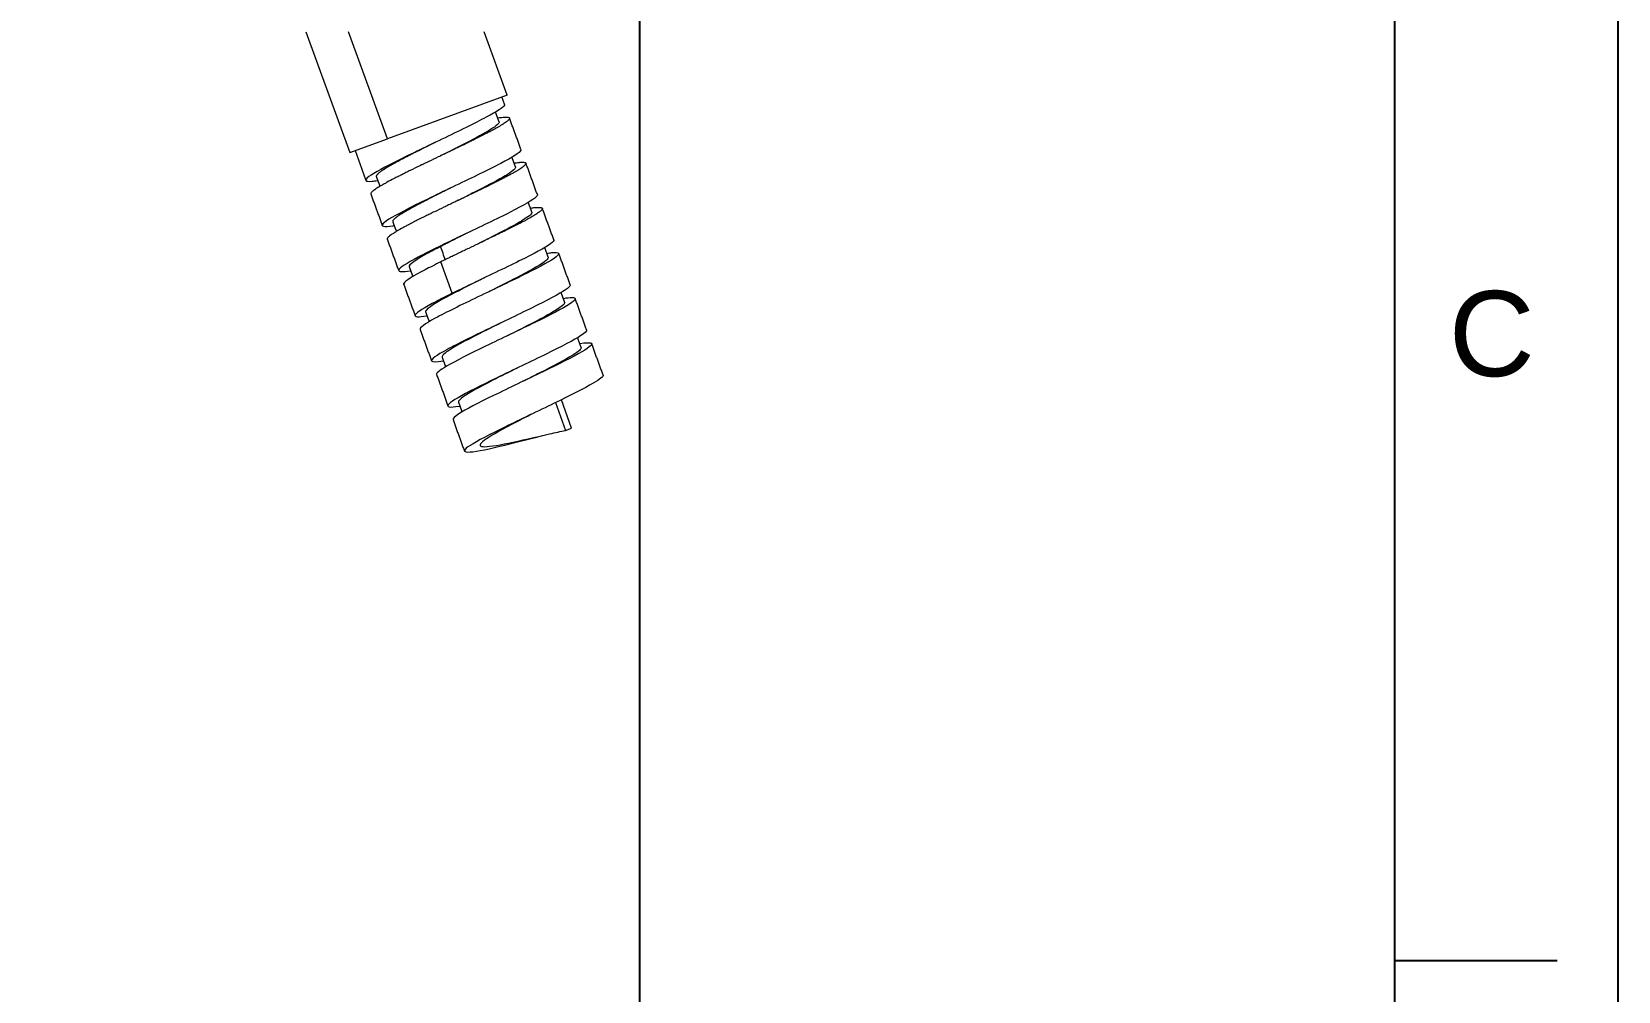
# Model space of a CAD drawing. Header units: millimetres. Extents: x 24023 to 24864, y 1163 to 1757.
# Drawn here: x 24721.7 to 24863.8, y 1401.9 to 1487.8 of the extents above; entities that cross this region are included whole.
import ezdxf

# ---------------------------------------------------------------- set-up
doc = ezdxf.new("R2010")
doc.units = ezdxf.units.MM
doc.layers.add('FORM', color=7, linetype='Continuous')
doc.layers.add('벽', color=2, linetype='Continuous')
doc.styles.get("Standard").update_dxf_attribs({"font": 'arial.ttf'})
doc.dimstyles.new('ISO-25', dxfattribs={"dimtxt": 7, "dimasz": 5, "dimexe": 1.252, "dimexo": 0.625, "dimgap": 1, "dimtad": 1, "dimtih": 1, "dimtoh": 1, "dimdec": 1, "dimdsep": 46, "dimtxsty": 'Standard', "dimcen": 0, "dimclrd": 3, "dimclre": 3, "dimclrt": 4, "dimadec": 0, "dimazin": 0, "dimtfac": 1, "dimtdec": 1, "dimtmove": 0, "dimatfit": 3, "dimfxl": 1, "dimarcsym": 0})

# ---------------------------------------------------------------- blocks, each defined once
blk = doc.blocks.new('*D50')
at = {"color": 3, "lineweight": -2, "transparency": 16777216}
for p, q in [((24727.26, 1520.8), (24569.51, 1520.8)), ((24570.76, 1515.8), (24570.76, 1390.87)), ((24570.76, 1250.77), (24570.76, 1375.69)), ((24727.26, 1245.77), (24569.51, 1245.77))]:
    blk.add_line(p, q, dxfattribs=at)
at = {"color": 3, "transparency": 16777216}
for points in [[(24569.93, 1515.8), (24571.59, 1515.8), (24570.76, 1520.8)], [(24569.93, 1250.77), (24571.59, 1250.77), (24570.76, 1245.77)]]:
    blk.add_solid(points, dxfattribs=at)
at = {"layer": 'Defpoints', "color": 0, "transparency": 16777216}
for p in [(24727.89, 1520.8), (24570.76, 1245.77), (24727.89, 1245.77)]:
    blk.add_point(p, dxfattribs=at)
at = {"color": 4, "transparency": 16777216, "insert": (24570.76, 1383.28), "char_height": 7, "attachment_point": 5}
blk.add_mtext('(1600)', dxfattribs=at)

msp = doc.modelspace()

# ---------------------------------------------------------------- linework, layer by layer
at = {"linetype": 'Continuous', "lineweight": 18, "extrusion": (0, 1, 0)}
for p, q in [((24746.28, 1487.8), (24750.21, 1476.99)), ((24764.31, 1482.12), (24762.24, 1487.8)), ((24764.31, 1482.12), (24753.59, 1478.22)), ((24750.21, 1476.99), (24753.59, 1478.22)), ((24759.39, 1464.37), (24758.36, 1467.19)), ((24768.63, 1454.58), (24769.53, 1452.1)), ((24770.08, 1452.3), (24769.16, 1454.83)), ((24769.53, 1452.1), (24770.08, 1452.3))]:
    msp.add_line(p, q, dxfattribs=at)
at = {"linetype": 'Continuous', "lineweight": 13, "extrusion": (0, 1, 0)}
msp.add_line((24753.59, 1478.22), (24750.11, 1487.8), dxfattribs=at)
at = {"linetype": 'Continuous', "lineweight": 18}
for points, degree in [([(24764.08, 1481.29), (24763.84, 1481.95)], 1), ([(24763.58, 1479.73), (24763.42, 1480.17), (24763.26, 1480.61)], 2), ([(24765.54, 1477.25), (24765.03, 1478.67), (24764.51, 1480.09)], 2), ([(24750.69, 1477.16), (24751.17, 1475.82), (24751.66, 1474.48)], 2), ([(24765.05, 1475.69), (24764.89, 1476.12), (24764.73, 1476.56)], 2), ([(24767.01, 1473.21), (24766.5, 1474.62), (24765.98, 1476.04)], 2), ([(24752.59, 1474.83), (24752.75, 1474.39), (24752.92, 1473.95)], 2), ([(24752.1, 1473.28), (24752.61, 1471.86), (24753.13, 1470.44)], 2), ([(24766.52, 1471.65), (24766.36, 1472.08), (24766.2, 1472.52)], 2), ([(24768.48, 1469.17), (24767.97, 1470.58), (24767.45, 1472)], 2), ([(24754.06, 1470.79), (24754.22, 1470.35), (24754.39, 1469.91)], 2), ([(24753.56, 1469.24), (24754.08, 1467.82), (24754.6, 1466.4)], 2), ([(24767.99, 1467.6), (24767.83, 1468.04), (24767.67, 1468.48)], 2), ([(24769.95, 1465.13), (24769.44, 1466.54), (24768.93, 1467.95)], 2), ([(24755.54, 1466.74), (24755.7, 1466.3), (24755.86, 1465.86)], 2), ([(24755.04, 1465.18), (24755.56, 1463.77), (24756.07, 1462.36)], 2), ([(24769.46, 1463.56), (24769.3, 1464), (24769.14, 1464.44)], 2), ([(24771.42, 1461.09), (24770.91, 1462.49), (24770.4, 1463.9)], 2), ([(24757.01, 1462.7), (24757.17, 1462.26), (24757.33, 1461.82)], 2), ([(24756.51, 1461.14), (24757.02, 1459.73), (24757.54, 1458.32)], 2), ([(24770.93, 1459.52), (24770.77, 1459.96), (24770.61, 1460.4)], 2), ([(24772.9, 1457.05), (24772.38, 1458.46), (24771.87, 1459.87)], 2), ([(24758.48, 1458.66), (24758.64, 1458.22), (24758.8, 1457.79)], 2), ([(24757.99, 1457.1), (24758.5, 1455.69), (24759.01, 1454.28)], 2), ([(24759.95, 1454.62), (24760.11, 1454.18), (24760.27, 1453.74)], 2), ([(24759.46, 1453.06), (24759.97, 1451.65), (24760.48, 1450.24)], 2)]:
    msp.add_open_spline(points, degree=degree, dxfattribs=at)
for points, knots in [([(24764.08, 1481.29), (24764.12, 1481.14), (24763.17, 1480.46), (24759.13, 1478.48), (24754.38, 1476.23), (24751.38, 1474.62), (24751.6, 1474.32), (24752.51, 1474.44), (24752.69, 1474.47)], [0, 0, 0, 0, 0.183332, 0.377396, 0.57146, 0.765524, 0.959588, 1, 1, 1, 1]), ([(24763.46, 1480.08), (24763.48, 1480.08), (24763.49, 1480.08), (24763.59, 1480.1), (24763.66, 1480.11), (24763.88, 1480.13), (24764, 1480.15), (24764.16, 1480.15), (24764.2, 1480.15), (24764.26, 1480.15), (24764.27, 1480.15), (24764.29, 1480.15), (24764.3, 1480.15), (24764.33, 1480.15), (24764.35, 1480.15), (24764.43, 1480.14), (24764.47, 1480.12), (24764.51, 1480.08), (24764.53, 1480.06), (24764.52, 1480.02), (24764.51, 1480), (24764.51, 1479.99), (24764.5, 1479.98), (24764.5, 1479.98), (24764.49, 1479.96), (24764.48, 1479.95), (24764.46, 1479.91), (24764.43, 1479.89), (24764.34, 1479.81), (24764.27, 1479.75), (24764.12, 1479.64), (24764.07, 1479.61), (24764, 1479.56), (24763.98, 1479.55), (24763.95, 1479.53), (24763.94, 1479.52), (24763.89, 1479.49), (24763.86, 1479.47), (24763.69, 1479.37), (24763.54, 1479.28), (24763.29, 1479.14), (24763.12, 1479.04), (24762.92, 1478.94), (24762.8, 1478.87), (24762.77, 1478.86), (24762.72, 1478.83), (24762.7, 1478.82), (24762.62, 1478.78), (24762.56, 1478.75), (24762.4, 1478.67), (24762.29, 1478.61), (24761.95, 1478.44), (24761.71, 1478.32), (24761.34, 1478.13), (24761.21, 1478.07), (24761.02, 1477.97), (24760.95, 1477.94), (24760.82, 1477.87), (24760.75, 1477.84), (24760.42, 1477.68), (24760.14, 1477.54), (24759.72, 1477.34), (24759.58, 1477.27), (24759.3, 1477.14), (24759.15, 1477.07), (24758.97, 1476.98), (24758.94, 1476.96), (24758.86, 1476.93), (24758.75, 1476.88), (24758.65, 1476.83), (24758.43, 1476.72), (24758.28, 1476.65), (24757.85, 1476.45), (24757.57, 1476.31), (24757.14, 1476.1), (24757, 1476.03), (24756.82, 1475.95), (24756.78, 1475.93), (24756.71, 1475.9), (24756.61, 1475.85), (24756.5, 1475.8), (24756.16, 1475.63), (24755.89, 1475.5), (24755.5, 1475.31), (24755.37, 1475.24), (24755.12, 1475.12), (24754.99, 1475.05), (24754.84, 1474.98), (24754.81, 1474.96), (24754.75, 1474.93), (24754.66, 1474.89), (24754.57, 1474.84), (24754.4, 1474.76), (24754.29, 1474.7), (24753.96, 1474.53), (24753.76, 1474.43), (24753.48, 1474.27), (24753.39, 1474.22), (24753.29, 1474.16), (24753.26, 1474.15), (24753.22, 1474.13), (24753.16, 1474.09), (24753.1, 1474.06), (24752.91, 1473.95), (24752.77, 1473.86), (24752.59, 1473.75), (24752.53, 1473.71), (24752.46, 1473.66), (24752.42, 1473.63), (24752.39, 1473.61), (24752.37, 1473.59), (24752.35, 1473.58), (24752.26, 1473.51), (24752.2, 1473.46), (24752.12, 1473.36), (24752.1, 1473.32), (24752.1, 1473.28), (24752.1, 1473.27), (24752.1, 1473.26)], [0, 0, 0, 0, 0.003202, 0.003202, 0.021822, 0.021822, 0.05906, 0.05906, 0.077679, 0.077679, 0.082334, 0.082334, 0.086989, 0.086989, 0.096298, 0.096298, 0.133537, 0.133537, 0.152156, 0.170775, 0.170775, 0.17543, 0.17543, 0.180085, 0.180085, 0.189394, 0.189394, 0.208014, 0.208014, 0.245252, 0.245252, 0.263871, 0.263871, 0.268526, 0.268526, 0.273181, 0.273181, 0.28249, 0.28249, 0.319729, 0.319729, 0.338348, 0.356967, 0.356967, 0.361622, 0.361622, 0.366277, 0.366277, 0.375586, 0.375586, 0.394206, 0.394206, 0.431444, 0.431444, 0.450063, 0.450063, 0.459373, 0.459373, 0.468682, 0.468682, 0.505921, 0.505921, 0.52454, 0.52454, 0.543159, 0.543159, 0.547814, 0.547814, 0.552469, 0.561778, 0.561778, 0.580398, 0.580398, 0.617636, 0.617636, 0.636255, 0.636255, 0.64091, 0.64091, 0.645565, 0.654874, 0.654874, 0.692113, 0.692113, 0.710732, 0.710732, 0.729351, 0.729351, 0.734006, 0.734006, 0.738661, 0.74797, 0.74797, 0.76659, 0.76659, 0.803828, 0.803828, 0.822447, 0.822447, 0.827102, 0.827102, 0.831757, 0.841066, 0.841066, 0.878305, 0.878305, 0.896924, 0.896924, 0.906234, 0.910888, 0.910888, 0.915543, 0.915543, 0.952782, 0.952782, 0.99002, 0.99002, 1, 1, 1, 1]), ([(24763.58, 1479.73), (24763.59, 1479.69), (24763.55, 1479.51), (24762.6, 1478.85), (24760.37, 1477.69), (24758.83, 1476.92), (24758.31, 1476.67)], [0, 0, 0, 0, 0.091521, 0.454838, 0.818155, 1, 1, 1, 1]), ([(24757.87, 1477.89), (24757.81, 1477.86), (24757.75, 1477.83), (24757.58, 1477.74), (24757.47, 1477.69), (24757.14, 1477.52), (24756.92, 1477.42), (24756.5, 1477.2), (24756.28, 1477.09), (24756.02, 1476.96), (24755.97, 1476.94), (24755.87, 1476.88), (24755.82, 1476.86), (24755.67, 1476.78), (24755.57, 1476.73), (24755.27, 1476.58), (24755.08, 1476.48), (24754.72, 1476.29), (24754.55, 1476.2), (24754.36, 1476.09), (24754.34, 1476.08), (24754.3, 1476.06), (24754.24, 1476.03), (24754.1, 1475.95), (24753.98, 1475.89), (24753.77, 1475.76), (24753.63, 1475.68), (24753.45, 1475.57), (24753.39, 1475.54), (24753.3, 1475.48), (24753.27, 1475.46), (24753.22, 1475.43), (24753.19, 1475.41), (24753.07, 1475.33), (24752.98, 1475.27), (24752.83, 1475.16), (24752.77, 1475.1), (24752.69, 1475.03), (24752.67, 1475.01), (24752.65, 1474.98), (24752.64, 1474.97), (24752.63, 1474.95), (24752.62, 1474.94), (24752.59, 1474.89), (24752.59, 1474.86), (24752.59, 1474.83), (24752.59, 1474.83), (24752.6, 1474.82)], [0, 0, 0, 0, 0.020687, 0.020687, 0.059574, 0.059574, 0.137346, 0.137346, 0.215119, 0.215119, 0.234562, 0.234562, 0.254005, 0.254005, 0.292892, 0.292892, 0.370664, 0.370664, 0.448437, 0.448437, 0.458158, 0.458158, 0.46788, 0.487323, 0.526209, 0.526209, 0.603982, 0.603982, 0.642868, 0.642868, 0.662311, 0.662311, 0.681754, 0.681754, 0.759527, 0.759527, 0.8373, 0.8373, 0.876186, 0.876186, 0.895629, 0.895629, 0.915072, 0.915072, 0.992845, 0.992845, 1, 1, 1, 1]), ([(24765.54, 1477.25), (24765.55, 1477.23), (24765.54, 1477.03), (24764.13, 1476.15), (24759.72, 1474.03), (24755.12, 1471.83), (24752.64, 1470.41), (24753.27, 1470.29), (24754.13, 1470.43), (24754.15, 1470.43)], [0, 0, 0, 0, 0.024874, 0.218812, 0.412749, 0.606687, 0.800624, 0.994561, 1, 1, 1, 1]), ([(24764.94, 1476.04), (24764.97, 1476.04), (24765.01, 1476.05), (24765.12, 1476.06), (24765.19, 1476.07), (24765.29, 1476.09), (24765.33, 1476.09), (24765.38, 1476.1), (24765.39, 1476.1), (24765.42, 1476.1), (24765.5, 1476.11), (24765.57, 1476.11), (24765.72, 1476.12), (24765.8, 1476.11), (24765.89, 1476.09), (24765.91, 1476.09), (24765.94, 1476.07), (24765.95, 1476.07), (24765.97, 1476.06), (24765.97, 1476.05), (24766, 1476.02), (24766, 1475.99), (24765.96, 1475.9), (24765.92, 1475.86), (24765.84, 1475.79), (24765.82, 1475.77), (24765.78, 1475.74), (24765.76, 1475.73), (24765.7, 1475.68), (24765.66, 1475.64), (24765.5, 1475.54), (24765.38, 1475.46), (24765.18, 1475.34), (24765.1, 1475.29), (24765, 1475.24), (24764.98, 1475.23), (24764.94, 1475.2), (24764.92, 1475.19), (24764.86, 1475.16), (24764.82, 1475.13), (24764.6, 1475.01), (24764.42, 1474.91), (24764.11, 1474.75), (24763.91, 1474.64), (24763.68, 1474.53), (24763.54, 1474.45), (24763.51, 1474.44), (24763.45, 1474.41), (24763.42, 1474.39), (24763.33, 1474.35), (24763.27, 1474.32), (24763.09, 1474.23), (24762.96, 1474.17), (24762.59, 1473.98), (24762.33, 1473.85), (24761.92, 1473.65), (24761.78, 1473.59), (24761.61, 1473.5), (24761.58, 1473.49), (24761.51, 1473.45), (24761.47, 1473.44), (24761.36, 1473.38), (24761.29, 1473.35), (24760.94, 1473.18), (24760.66, 1473.04), (24760.23, 1472.84), (24760.08, 1472.77), (24759.79, 1472.63), (24759.65, 1472.56), (24759.43, 1472.46), (24759.36, 1472.42), (24759.21, 1472.35), (24759.14, 1472.32), (24758.92, 1472.21), (24758.78, 1472.14), (24758.35, 1471.94), (24758.07, 1471.8), (24757.66, 1471.61), (24757.53, 1471.54), (24757.33, 1471.44), (24757.26, 1471.41), (24757.13, 1471.34), (24757.06, 1471.31), (24756.74, 1471.15), (24756.49, 1471.03), (24756.13, 1470.85), (24755.9, 1470.73), (24755.68, 1470.62), (24755.54, 1470.55), (24755.51, 1470.53), (24755.46, 1470.5), (24755.38, 1470.46), (24755.31, 1470.42), (24755.16, 1470.34), (24755.06, 1470.29), (24754.79, 1470.14), (24754.62, 1470.05), (24754.4, 1469.92), (24754.33, 1469.87), (24754.24, 1469.82), (24754.23, 1469.81), (24754.19, 1469.79), (24754.15, 1469.76), (24754.1, 1469.73), (24753.96, 1469.64), (24753.86, 1469.57), (24753.75, 1469.48), (24753.71, 1469.45), (24753.66, 1469.4), (24753.63, 1469.37), (24753.61, 1469.34), (24753.61, 1469.34), (24753.6, 1469.33), (24753.59, 1469.31), (24753.58, 1469.29), (24753.57, 1469.27), (24753.56, 1469.25), (24753.57, 1469.23), (24753.57, 1469.22), (24753.57, 1469.22)], [0, 0, 0, 0, 0.007531, 0.007531, 0.026173, 0.026173, 0.035493, 0.035493, 0.040154, 0.040154, 0.044814, 0.063455, 0.063455, 0.100738, 0.100738, 0.11938, 0.11938, 0.1287, 0.1287, 0.138021, 0.138021, 0.175304, 0.175304, 0.212587, 0.212587, 0.221907, 0.221907, 0.231228, 0.231228, 0.24987, 0.24987, 0.287152, 0.287152, 0.305794, 0.305794, 0.310454, 0.310454, 0.315114, 0.315114, 0.324435, 0.324435, 0.361718, 0.361718, 0.380359, 0.399001, 0.399001, 0.403661, 0.403661, 0.408322, 0.408322, 0.417642, 0.417642, 0.436284, 0.436284, 0.473566, 0.473566, 0.492208, 0.492208, 0.496868, 0.496868, 0.501529, 0.501529, 0.510849, 0.510849, 0.548132, 0.548132, 0.566774, 0.566774, 0.585415, 0.585415, 0.594736, 0.594736, 0.604056, 0.604056, 0.622698, 0.622698, 0.659981, 0.659981, 0.678622, 0.678622, 0.687943, 0.687943, 0.697263, 0.697263, 0.734546, 0.734546, 0.753188, 0.771829, 0.771829, 0.776489, 0.776489, 0.78115, 0.79047, 0.79047, 0.809112, 0.809112, 0.846395, 0.846395, 0.865036, 0.865036, 0.869696, 0.869696, 0.874357, 0.883678, 0.883678, 0.92096, 0.92096, 0.939602, 0.939602, 0.958243, 0.958243, 0.962904, 0.962904, 0.967564, 0.976885, 0.976885, 0.995526, 0.995526, 1, 1, 1, 1]), ([(24765.05, 1475.69), (24765.06, 1475.66), (24765.03, 1475.48), (24764.13, 1474.84), (24761.89, 1473.68), (24760.32, 1472.89), (24759.78, 1472.62)], [0, 0, 0, 0, 0.082683, 0.44562, 0.808557, 1, 1, 1, 1]), ([(24759.33, 1473.84), (24759.26, 1473.81), (24759.19, 1473.77), (24758.91, 1473.63), (24758.69, 1473.52), (24758.41, 1473.39), (24758.36, 1473.36), (24758.28, 1473.32), (24758.25, 1473.3), (24758.2, 1473.28), (24758.06, 1473.21), (24757.93, 1473.14), (24757.61, 1472.98), (24757.41, 1472.88), (24757.01, 1472.67), (24756.81, 1472.57), (24756.57, 1472.45), (24756.53, 1472.42), (24756.43, 1472.37), (24756.3, 1472.3), (24756.16, 1472.23), (24755.9, 1472.09), (24755.74, 1472), (24755.51, 1471.88), (24755.43, 1471.83), (24755.32, 1471.77), (24755.29, 1471.75), (24755.22, 1471.71), (24755.18, 1471.69), (24755.01, 1471.59), (24754.89, 1471.52), (24754.67, 1471.38), (24754.57, 1471.31), (24754.44, 1471.22), (24754.4, 1471.19), (24754.35, 1471.15), (24754.33, 1471.13), (24754.29, 1471.11), (24754.28, 1471.09), (24754.2, 1471.03), (24754.15, 1470.98), (24754.09, 1470.9), (24754.07, 1470.86), (24754.06, 1470.82), (24754.06, 1470.81), (24754.06, 1470.8), (24754.06, 1470.79), (24754.06, 1470.79), (24754.07, 1470.79), (24754.07, 1470.79), (24754.07, 1470.78)], [0, 0, 0, 0, 0.024755, 0.024755, 0.1026, 0.1026, 0.122061, 0.122061, 0.131792, 0.131792, 0.141523, 0.180445, 0.180445, 0.258291, 0.258291, 0.336136, 0.336136, 0.355597, 0.355597, 0.375058, 0.413981, 0.413981, 0.491826, 0.491826, 0.530749, 0.530749, 0.55021, 0.55021, 0.569672, 0.569672, 0.647517, 0.647517, 0.725362, 0.725362, 0.764285, 0.764285, 0.783746, 0.783746, 0.803207, 0.803207, 0.881053, 0.881053, 0.958898, 0.958898, 0.978359, 0.98809, 0.98809, 0.997821, 0.997821, 1, 1, 1, 1]), ([(24767.01, 1473.21), (24767.03, 1473.16), (24766.89, 1472.88), (24764.93, 1471.77), (24760.31, 1469.57), (24755.93, 1467.46), (24754.11, 1466.3), (24754.92, 1466.28), (24755.65, 1466.39)], [0, 0, 0, 0, 0.05884, 0.252614, 0.446389, 0.640164, 0.833939, 1, 1, 1, 1]), ([(24766.41, 1472), (24766.55, 1472.02), (24766.67, 1472.04), (24766.85, 1472.06), (24766.91, 1472.06), (24767.03, 1472.07), (24767.08, 1472.07), (24767.15, 1472.07), (24767.17, 1472.07), (24767.21, 1472.07), (24767.22, 1472.07), (24767.24, 1472.07), (24767.28, 1472.07), (24767.32, 1472.06), (24767.41, 1472.04), (24767.44, 1472.02), (24767.46, 1471.98), (24767.46, 1471.96), (24767.46, 1471.94), (24767.46, 1471.93), (24767.45, 1471.91), (24767.45, 1471.91), (24767.44, 1471.9), (24767.44, 1471.89), (24767.41, 1471.84), (24767.36, 1471.79), (24767.26, 1471.71), (24767.23, 1471.68), (24767.14, 1471.61), (24767.09, 1471.58), (24767.01, 1471.52), (24766.98, 1471.51), (24766.94, 1471.48), (24766.92, 1471.47), (24766.89, 1471.45), (24766.82, 1471.4), (24766.73, 1471.35), (24766.52, 1471.22), (24766.36, 1471.13), (24766.09, 1470.98), (24766, 1470.93), (24765.86, 1470.85), (24765.81, 1470.83), (24765.71, 1470.77), (24765.65, 1470.75), (24765.4, 1470.61), (24765.18, 1470.5), (24764.71, 1470.26), (24764.47, 1470.14), (24764.15, 1469.98), (24764.09, 1469.95), (24763.95, 1469.89), (24763.89, 1469.86), (24763.69, 1469.76), (24763.56, 1469.69), (24763.15, 1469.49), (24762.87, 1469.36), (24762.45, 1469.16), (24762.31, 1469.09), (24762.12, 1469), (24762.09, 1468.98), (24762.02, 1468.95), (24761.98, 1468.93), (24761.87, 1468.88), (24761.8, 1468.85), (24761.44, 1468.67), (24761.15, 1468.53), (24760.72, 1468.33), (24760.57, 1468.26), (24760.29, 1468.12), (24760.14, 1468.05), (24759.96, 1467.97), (24759.93, 1467.95), (24759.86, 1467.91), (24759.82, 1467.9), (24759.72, 1467.85), (24759.65, 1467.81), (24759.44, 1467.71), (24759.16, 1467.58), (24758.75, 1467.38), (24758.49, 1467.25), (24758.36, 1467.19)], [0, 0, 0, 0, 0.04418, 0.04418, 0.070731, 0.070731, 0.097281, 0.097281, 0.110557, 0.110557, 0.117194, 0.117194, 0.123832, 0.150382, 0.150382, 0.203483, 0.203483, 0.230034, 0.230034, 0.243309, 0.243309, 0.249947, 0.249947, 0.256585, 0.256585, 0.309686, 0.309686, 0.336236, 0.336236, 0.362787, 0.362787, 0.376062, 0.376062, 0.3827, 0.3827, 0.389337, 0.415888, 0.415888, 0.468989, 0.468989, 0.49554, 0.49554, 0.508815, 0.508815, 0.52209, 0.52209, 0.575191, 0.575191, 0.628292, 0.628292, 0.641568, 0.641568, 0.654843, 0.654843, 0.681393, 0.681393, 0.734494, 0.734494, 0.761045, 0.761045, 0.767683, 0.767683, 0.77432, 0.77432, 0.787596, 0.787596, 0.840697, 0.840697, 0.867247, 0.867247, 0.893798, 0.893798, 0.900435, 0.900435, 0.907073, 0.907073, 0.920348, 0.920348, 0.946899, 0.973449, 1, 1, 1, 1]), ([(24766.52, 1471.65), (24766.53, 1471.62), (24766.51, 1471.45), (24765.65, 1470.83), (24763.41, 1469.66), (24761.8, 1468.86), (24761.23, 1468.57)], [0, 0, 0, 0, 0.074033, 0.435707, 0.797382, 1, 1, 1, 1]), ([(24760.76, 1469.78), (24760.75, 1469.78), (24760.74, 1469.77), (24760.67, 1469.74), (24760.61, 1469.71), (24760.45, 1469.63), (24760.34, 1469.57), (24760.01, 1469.41), (24759.8, 1469.3), (24759.37, 1469.09), (24759.16, 1468.98), (24758.9, 1468.85), (24758.85, 1468.82), (24758.75, 1468.77), (24758.59, 1468.69), (24758.44, 1468.61), (24758.35, 1468.56)], [0, 0, 0, 0, 0.013677, 0.013677, 0.079432, 0.079432, 0.210942, 0.210942, 0.473961, 0.473961, 0.736981, 0.736981, 0.802735, 0.802735, 0.86849, 1, 1, 1, 1]), ([(24768.48, 1469.17), (24768.51, 1469.09), (24768.2, 1468.72), (24765.67, 1467.37), (24761.88, 1465.58), (24759.9, 1464.62), (24759.39, 1464.37)], [0, 0, 0, 0, 0.169495, 0.517725, 0.865955, 1, 1, 1, 1]), ([(24758.35, 1468.56), (24757.91, 1468.34), (24756.45, 1467.57), (24755.55, 1466.97), (24755.53, 1466.77), (24755.54, 1466.74)], [0, 0, 0, 0, 0.250044, 0.899625, 1, 1, 1, 1]), ([(24767.87, 1467.95), (24768.03, 1467.98), (24768.95, 1468.11), (24769.24, 1467.83), (24766.33, 1466.25), (24761.6, 1464.01), (24757.43, 1461.98), (24756.41, 1461.26), (24756.52, 1461.12), (24756.53, 1461.11)], [0, 0, 0, 0, 0.036862, 0.227859, 0.418856, 0.609853, 0.80085, 0.991847, 1, 1, 1, 1]), ([(24767.99, 1467.6), (24768.01, 1467.54), (24767.8, 1467.21), (24765.98, 1466.17), (24763.71, 1465.03), (24762.72, 1464.54)], [0, 0, 0, 0, 0.197076, 0.650324, 1, 1, 1, 1]), ([(24758.36, 1467.19), (24757.85, 1466.93), (24756.13, 1466.07), (24755.06, 1465.41), (24755.03, 1465.2), (24755.04, 1465.18)], [0, 0, 0, 0, 0.250045, 0.899625, 1, 1, 1, 1]), ([(24759.39, 1464.37), (24758.87, 1464.11), (24757.16, 1463.25), (24755.57, 1462.27), (24756.35, 1462.23), (24757.13, 1462.35)], [0, 0, 0, 0, 0.167569, 0.602888, 1, 1, 1, 1]), ([(24762.28, 1465.76), (24761.98, 1465.62), (24760.41, 1464.83), (24757.8, 1463.5), (24756.95, 1462.85), (24757.01, 1462.7)], [0, 0, 0, 0, 0.1041, 0.557744, 1, 1, 1, 1]), ([(24769.95, 1465.13), (24769.98, 1465.06), (24769.72, 1464.72), (24767.35, 1463.44), (24762.62, 1461.19), (24758.46, 1459.16), (24757.1, 1458.2), (24757.97, 1458.21), (24758.58, 1458.31)], [0, 0, 0, 0, 0.084301, 0.278183, 0.472064, 0.665945, 0.859826, 1, 1, 1, 1]), ([(24769.37, 1463.92), (24769.67, 1463.97), (24770.6, 1464.07), (24770.41, 1463.59), (24767.02, 1461.84), (24762.21, 1459.57), (24758.64, 1457.79), (24757.94, 1457.22), (24757.99, 1457.1)], [0, 0, 0, 0, 0.069788, 0.263579, 0.45737, 0.651161, 0.844951, 1, 1, 1, 1]), ([(24769.46, 1463.56), (24769.49, 1463.47), (24769.11, 1463.05), (24766.99, 1461.9), (24764.95, 1460.88), (24764.19, 1460.5)], [0, 0, 0, 0, 0.278552, 0.731899, 1, 1, 1, 1]), ([(24763.75, 1461.72), (24763.22, 1461.46), (24761.42, 1460.56), (24759.02, 1459.31), (24758.44, 1458.78), (24758.48, 1458.66)], [0, 0, 0, 0, 0.185142, 0.637701, 1, 1, 1, 1]), ([(24771.42, 1461.09), (24771.46, 1460.99), (24771, 1460.55), (24768.05, 1459.02), (24763.23, 1456.75), (24759.42, 1454.84), (24758.67, 1454.13), (24759.58, 1454.19), (24760.04, 1454.27)], [0, 0, 0, 0, 0.119205, 0.313213, 0.507221, 0.701228, 0.895236, 1, 1, 1, 1]), ([(24770.84, 1459.88), (24771.3, 1459.95), (24772.21, 1460.01), (24771.47, 1459.31), (24767.66, 1457.4), (24762.85, 1455.13), (24759.88, 1453.6), (24759.42, 1453.15), (24759.46, 1453.06)], [0, 0, 0, 0, 0.104249, 0.298257, 0.492264, 0.686272, 0.88028, 1, 1, 1, 1]), ([(24770.93, 1459.52), (24770.98, 1459.4), (24770.39, 1458.88), (24768, 1457.63), (24766.19, 1456.72), (24765.66, 1456.46)], [0, 0, 0, 0, 0.360941, 0.813302, 1, 1, 1, 1]), ([(24765.22, 1457.68), (24764.46, 1457.31), (24762.42, 1456.29), (24760.3, 1455.13), (24759.92, 1454.72), (24759.95, 1454.62)], [0, 0, 0, 0, 0.266739, 0.720185, 1, 1, 1, 1]), ([(24772.9, 1457.05), (24772.94, 1456.93), (24772.24, 1456.36), (24768.69, 1454.58), (24763.87, 1452.31), (24760.48, 1450.56), (24760.23, 1449.95), (24763.16, 1450.52), (24766.12, 1451.29), (24767.47, 1451.63)], [0, 0, 0, 0, 0.120384, 0.271259, 0.422133, 0.573008, 0.723882, 0.874757, 1, 1, 1, 1]), ([(24766.69, 1453.64), (24766, 1453.29), (24764.14, 1452.34), (24761.86, 1451.06), (24761.71, 1450.48), (24764.18, 1450.87), (24767.35, 1451.61), (24769.08, 1452), (24769.53, 1452.1)], [0, 0, 0, 0, 0.118199, 0.319297, 0.520395, 0.721493, 0.922591, 1, 1, 1, 1])]:
    msp.add_open_spline(points, degree=3, knots=knots, dxfattribs=at)
at = {"linetype": 'Continuous', "lineweight": 13}
for points in [[(24758.79, 1467.34), (24758.64, 1467.75), (24758.49, 1468.16), (24758.35, 1468.56)], [(24760.03, 1464.6), (24759.82, 1464.52), (24759.6, 1464.45), (24759.39, 1464.37)]]:
    msp.add_open_spline(points, degree=3, dxfattribs=at)
at = {"layer": 'FORM', "color": 7, "linetype": 'Continuous'}
for p, q in [((24863.78, 1162.73), (24863.78, 1757.44)), ((24843.75, 1737.42), (24843.75, 1182.76)), ((24843.76, 1404.62), (24858.31, 1404.62))]:
    msp.add_line(p, q, dxfattribs=at)
at = {"layer": '벽'}
msp.add_line((24776.17, 1245.77), (24776.17, 1705.71), dxfattribs=at)

# ---------------------------------------------------------------- texts
at = {"layer": 'FORM', "insert": (24852.45, 1460.71), "char_height": 7.63, "attachment_point": 5}
msp.add_mtext_dynamic_manual_height_columns('C', width=10.0119, gutter_width=12.51, heights=[0], dxfattribs=at)

# ---------------------------------------------------------------- dimensions: what is measured, and where the dimension line sits
at = {"color": 6}
dim = msp.add_linear_dim(base=(24570.76, 1245.77), p1=(24727.89, 1520.8), p2=(24727.89, 1245.77), angle=90, text='(1600)', dimstyle='ISO-25', override={"dimgap": 3, "dimtad": 0}, dxfattribs=at)
dim.commit()
dim.dimension.update_dxf_attribs({"geometry": '*D50', "text_midpoint": (24570.76, 1383.28)})

doc.saveas('drawing.dxf')
